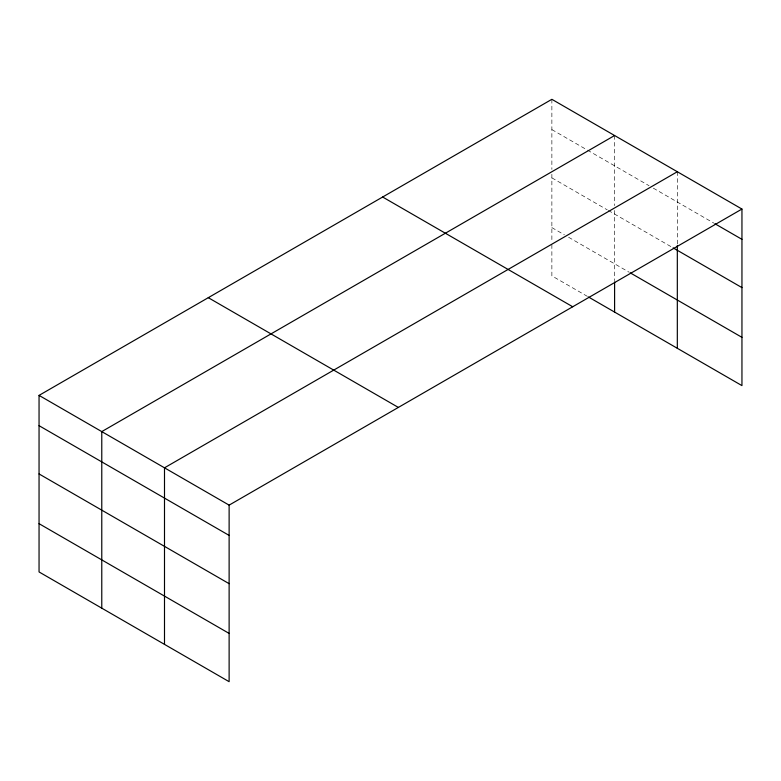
<?xml version="1.0" encoding="UTF-8"?>
<svg xmlns="http://www.w3.org/2000/svg" width="781" height="781" viewBox="0 0 781 781"><rect width="100%" height="100%" fill="white"/><g stroke="black" fill="none" stroke-linecap="round" stroke-linejoin="round"><path stroke-width="0.59" stroke-dasharray="3.9 2.93" d="M551.874 129.597L586.375 149.513M587.419 150.118L649.099 185.732M653.277 188.143L713.805 223.093M551.874 177.863L607.276 209.855M608.321 210.46L672.099 247.274M551.874 227.603L564.419 234.847M568.597 237.258L629.232 272.266M587.419 296.389L551.874 275.869L551.874 243.291M677.322 171.742L677.322 245.468M614.598 135.523L614.598 205.637M614.598 210.46L614.598 280.711M551.874 99.314L551.874 169.418M551.874 174.251L551.874 242.081"/><path stroke-width="1.17" d="M741.95 209.054L551.874 99.314L39.05 395.391L39.05 571.946L229.126 681.686L229.126 505.131L741.95 209.054L741.95 385.609L588.464 296.995M614.598 135.523L101.774 431.6L101.774 608.165M677.322 171.742L164.498 467.819L164.498 644.374M714.849 223.688L741.95 239.337M673.144 247.88L741.95 287.613M630.277 272.872L741.95 337.343M382.641 197.017L572.717 306.757M208.283 297.678L398.359 407.428M39.05 395.391L229.126 505.131M39.05 425.674L229.126 535.415M39.05 473.94L229.126 583.68M39.05 523.67L229.126 633.42M677.322 245.468L677.322 348.297M614.598 281.921L614.598 312.088"/></g></svg>
